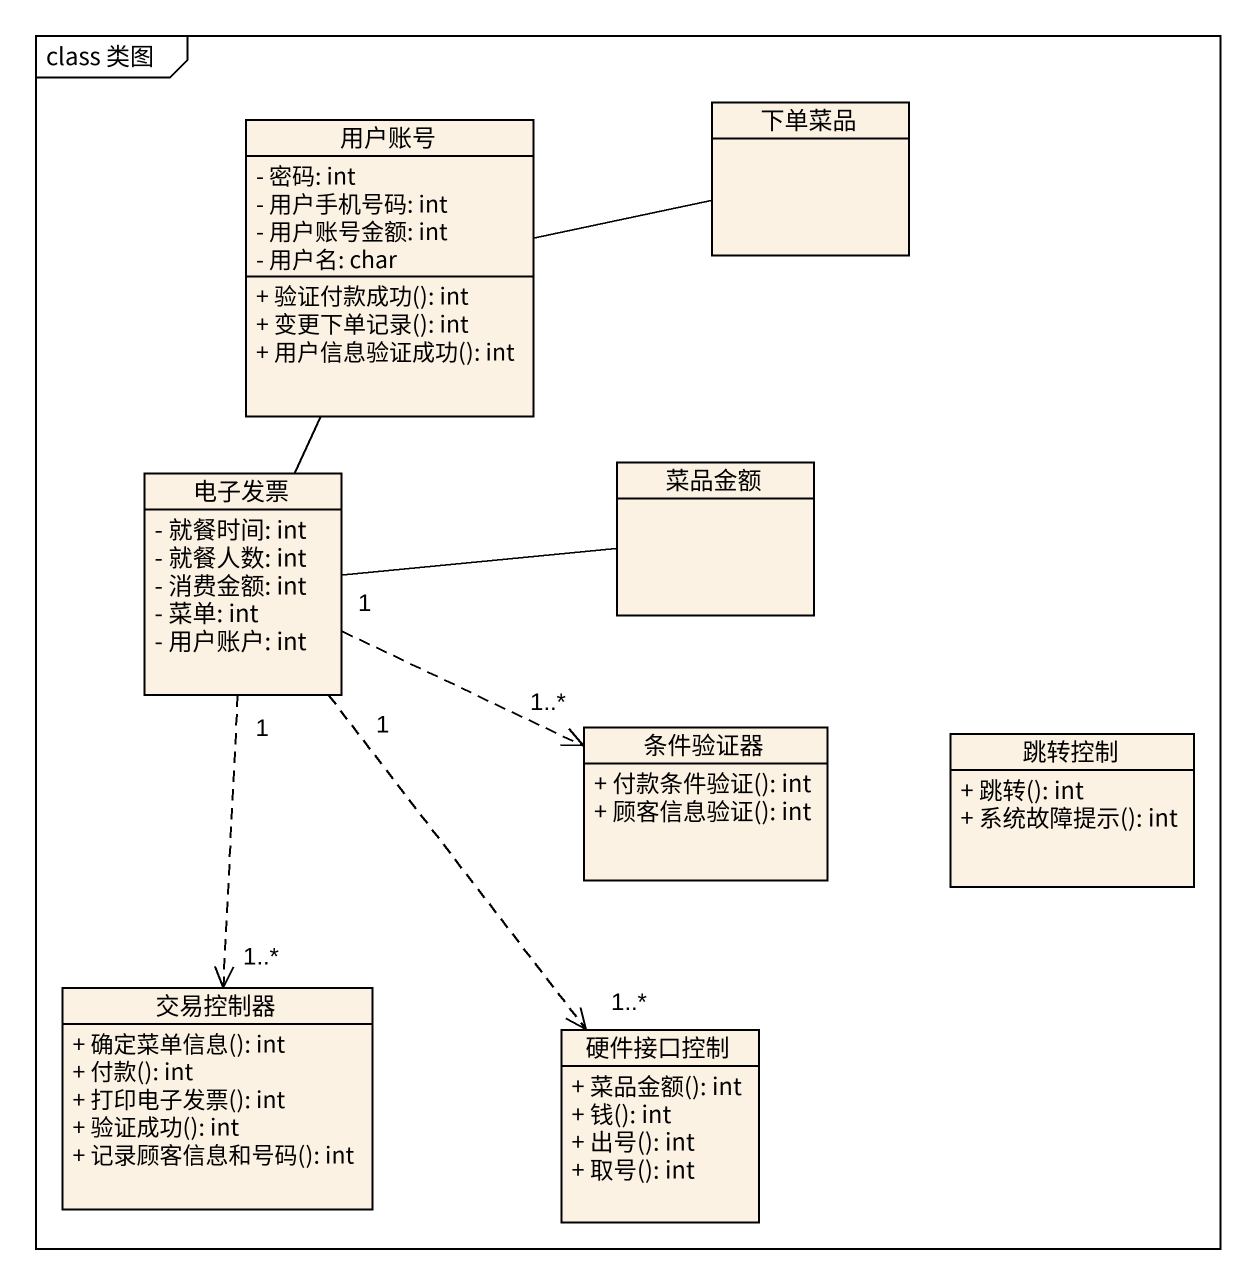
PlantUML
@startuml
mainframe class 类图
hide circle
hide empty members
skinparam classAttributeIconSize 0
class 用户账号 {
  - 密码: int
  - 用户手机号码: int
  - 用户账号金额: int
  - 用户名: char
  + 验证付款成功(): int
  + 变更下单记录(): int
  + 用户信息验证成功(): int
}
class 下单菜品
class 电子发票 {
  - 就餐时间: int
  - 就餐人数: int
  - 消费金额: int
  - 菜单: int
  - 用户账户: int
}
class 菜品金额
class 条件验证器 {
  + 付款条件验证(): int
  + 顾客信息验证(): int
}
class 跳转控制 {
  + 跳转(): int
  + 系统故障提示(): int
}
class 交易控制器 {
  + 确定菜单信息(): int
  + 付款(): int
  + 打印电子发票(): int
  + 验证成功(): int
  + 记录顾客信息和号码(): int
}
class 硬件接口控制 {
  + 菜品金额(): int
  + 钱(): int
  + 出号(): int
  + 取号(): int
}
用户账号 -right- 下单菜品
用户账号 -- 电子发票
电子发票 -right- 菜品金额
电子发票 "1" .right.> "1..*" 条件验证器
电子发票 "1" ..> "1..*" 交易控制器
电子发票 "1" ..> "1..*" 硬件接口控制
@enduml
